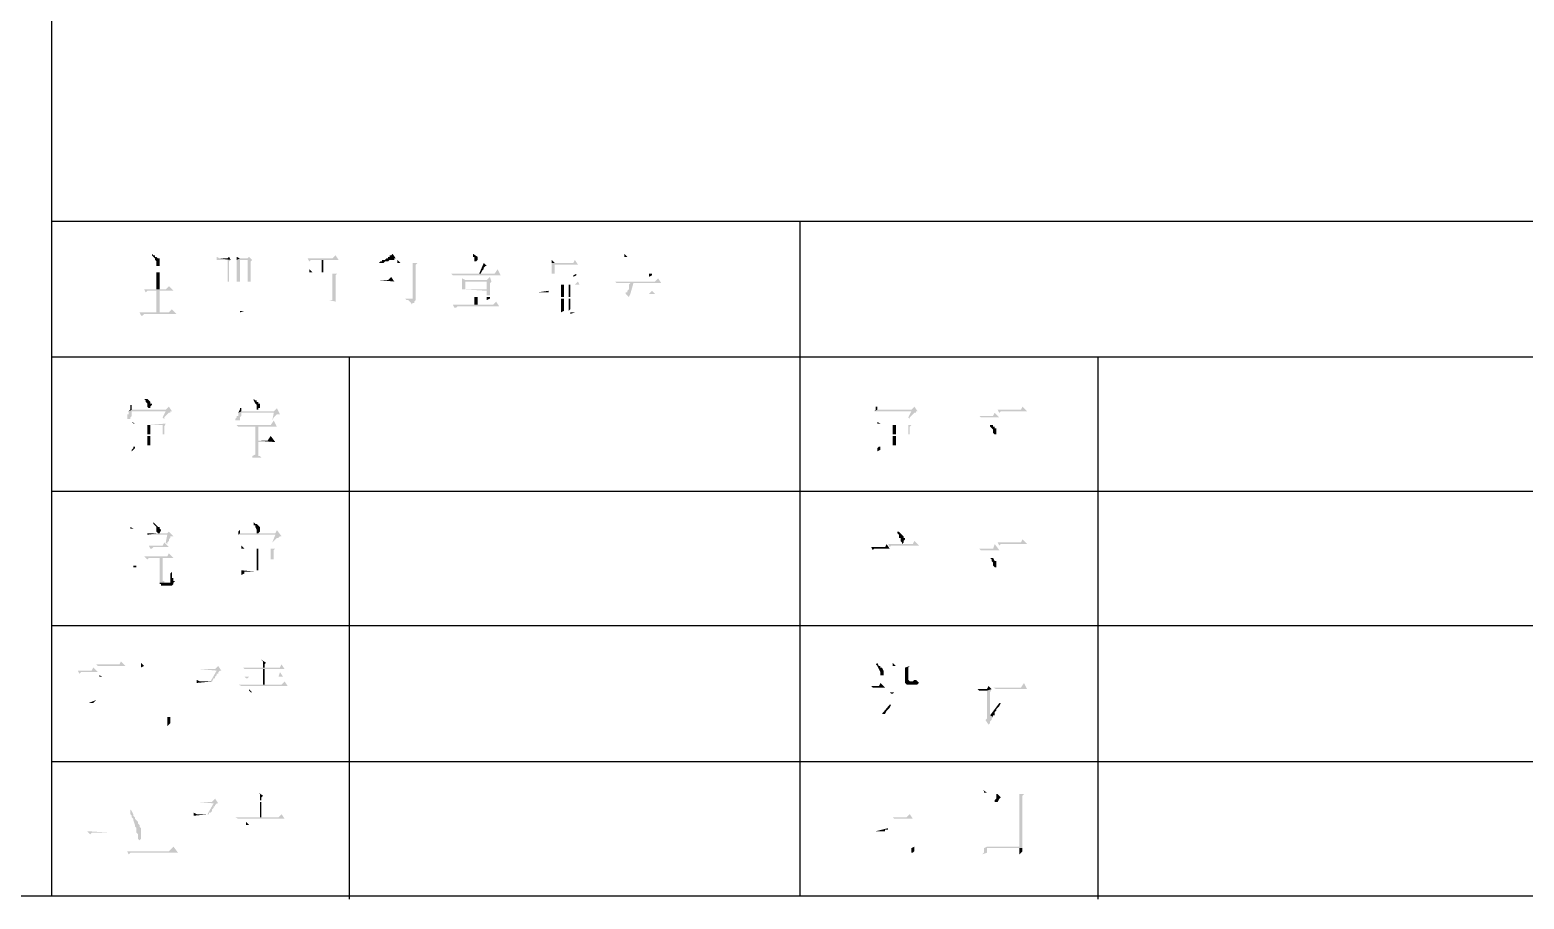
# Model space of a CAD drawing. Header units: millimetres. Extents: x -282 to 814, y -766 to 620.
# Drawn here: x 458.5 to 632.7, y -765.9 to -664.6 of the extents above; entities that cross this region are included whole.
import ezdxf

# ---------------------------------------------------------------- set-up
doc = ezdxf.new("R2010")
doc.units = ezdxf.units.MM
doc.layers.add('1', color=7, linetype='Continuous')

msp = doc.modelspace()

# ---------------------------------------------------------------- hatches: boundary and pattern name
h = msp.add_hatch(color=0)
h.dxf.hatch_style = 2
h.paths.add_polyline_path([(472.68, -690.698268), (472.68, -690.878268), (472.86, -691.058268), (473.04, -691.238268), (473.04, -691.418268), (473.22, -691.598268), (473.22, -691.778268), (473.22, -691.958268), (473.22, -692.138268), (473.4, -692.138268), (473.58, -692.138268), (473.58, -691.958268), (473.58, -691.598268), (473.58, -691.418268), (473.58, -691.238268), (473.4, -691.238268), (473.22, -691.058268), (473.04, -691.058268), (473.04, -690.878268), (472.86, -690.878268)])
h = msp.add_hatch(color=0)
h.dxf.hatch_style = 2
h.paths.add_polyline_path([(480.24, -691.058268), (480.24, -691.418268), (481.5, -691.418268), (481.5, -693.938268), (481.68, -693.938268), (481.68, -691.598268), (481.86, -691.418268), (480.6, -691.238268)])
h = msp.add_hatch(color=0)
h.dxf.hatch_style = 2
h.paths.add_polyline_path([(481.68, -691.058268), (481.5, -691.238268), (480.6, -691.238268), (481.86, -691.418268)])
h = msp.add_hatch(color=0)
h.dxf.hatch_style = 2
h.paths.add_polyline_path([(482.58, -691.058268), (482.58, -691.418268), (482.94, -691.238268)])
h = msp.add_hatch(color=0)
h.dxf.hatch_style = 2
h.paths.add_polyline_path([(484.02, -691.058268), (483.84, -691.238268), (482.94, -691.238268), (482.58, -691.418268), (482.58, -693.938268), (482.94, -693.938268), (482.94, -691.418268), (484.38, -691.418268)])
h = msp.add_hatch(color=0)
h.dxf.hatch_style = 2
h.paths.add_polyline_path([(484.38, -691.418268), (483.84, -691.418268), (483.84, -693.938268), (484.2, -693.938268), (484.2, -691.598268)])
h = msp.add_hatch(color=0)
h.dxf.hatch_style = 2
h.paths.add_polyline_path([(494.1, -690.878268), (493.74, -691.238268), (490.86, -691.238268), (491.04, -691.598268), (491.22, -691.418268), (491.4, -691.418268), (494.46, -691.418268)])
h = msp.add_hatch(color=0)
h.dxf.hatch_style = 2
h.paths.add_polyline_path([(492.66, -691.418268), (492.48, -691.418268), (492.48, -692.858268), (491.4, -692.858268), (492.66, -692.858268)])
h = msp.add_hatch(color=0)
h.dxf.hatch_style = 2
h.paths.add_polyline_path([(500.76, -690.698268), (500.58, -690.878268), (500.4, -690.878268), (500.4, -691.058268), (500.22, -691.058268), (500.22, -691.238268), (500.04, -691.238268), (499.86, -691.418268), (499.68, -691.418268), (499.5, -691.418268), (499.5, -691.598268), (499.32, -691.598268), (499.14, -691.778268), (499.68, -691.778268), (499.86, -691.598268), (500.04, -691.598268), (500.22, -691.598268), (500.4, -691.418268), (500.58, -691.418268), (500.76, -691.418268), (500.94, -691.418268), (500.94, -691.238268), (501.12, -691.238268)])
h = msp.add_hatch(color=0)
h.dxf.hatch_style = 2
h.paths.add_polyline_path([(501.3, -691.418268), (501.3, -691.778268), (501.66, -691.778268)])
h = msp.add_hatch(color=0)
h.dxf.hatch_style = 2
h.paths.add_polyline_path([(510.12, -690.518268), (510.12, -690.698268), (510.12, -690.878268), (510.12, -691.058268), (510.3, -691.058268), (510.3, -691.238268), (510.3, -691.598268), (510.48, -691.598268), (510.66, -691.418268), (510.66, -691.058268), (510.12, -690.698268)])
h = msp.add_hatch(color=0)
h.dxf.hatch_style = 2
h.paths.add_polyline_path([(519.3, -691.418268), (519.3, -691.778268), (519.66, -691.778268)])
h = msp.add_hatch(color=0)
h.dxf.hatch_style = 2
h.paths.add_polyline_path([(522, -691.418268), (521.82, -691.778268), (519.3, -691.778268), (519.3, -691.958268), (519.3, -692.138268), (519.3, -693.038268), (519.66, -693.038268), (519.66, -691.958268), (522.36, -691.958268)])
h = msp.add_hatch(color=0)
h.dxf.hatch_style = 2
h.paths.add_polyline_path([(527.76, -690.698268), (527.76, -691.058268), (528.12, -691.058268)])
h = msp.add_hatch(color=0)
h.dxf.hatch_style = 2
h.paths.add_polyline_path([(473.58, -694.838268), (473.58, -692.858268), (473.22, -692.858268), (473.22, -694.838268)])
h = msp.add_hatch(color=0)
h.dxf.hatch_style = 2
h.paths.add_polyline_path([(491.04, -692.498268), (491.04, -692.858268), (492.66, -692.858268), (491.4, -692.858268)])
h = msp.add_hatch(color=0)
h.dxf.hatch_style = 2
h.paths.add_polyline_path([(494.28, -693.038268), (493.74, -693.038268), (493.74, -695.918268), (493.74, -696.098268), (493.38, -696.098268), (494.1, -696.278268), (494.1, -693.218268)])
h = msp.add_hatch(color=0)
h.dxf.hatch_style = 2
h.paths.add_polyline_path([(500.58, -693.398268), (500.22, -693.758268), (499.14, -693.758268), (500.94, -693.938268)])
h = msp.add_hatch(color=0)
h.dxf.hatch_style = 2
h.paths.add_polyline_path([(503.64, -691.778268), (503.1, -691.778268), (503.1, -695.738268), (503.1, -695.918268), (502.92, -695.918268), (502.2, -695.918268), (502.38, -696.098268), (502.56, -696.098268), (502.74, -696.278268), (502.92, -696.458268), (502.92, -696.638268), (503.1, -696.458268), (503.28, -696.458268), (503.28, -696.278268), (503.46, -696.098268), (503.46, -691.958268)])
h = msp.add_hatch(color=0)
h.dxf.hatch_style = 2
h.paths.add_polyline_path([(513, -692.498268), (512.64, -693.038268), (507.6, -693.038268), (507.78, -693.218268), (507.96, -693.218268), (513.36, -693.218268)])
h = msp.add_hatch(color=0)
h.dxf.hatch_style = 2
h.paths.add_polyline_path([(512.1, -693.398268), (511.74, -693.758268), (509.22, -693.758268), (512.28, -693.938268)])
h = msp.add_hatch(color=0)
h.dxf.hatch_style = 2
h.paths.add_polyline_path([(511.38, -691.778268), (510.84, -693.038268), (511.02, -693.038268), (511.2, -692.678268), (511.38, -692.498268), (511.38, -692.318268), (511.56, -692.138268), (511.74, -692.138268)])
h = msp.add_hatch(color=0)
h.dxf.hatch_style = 2
h.paths.add_polyline_path([(522.18, -693.038268), (521.82, -693.218268), (521.82, -693.398268), (522.18, -693.218268)])
h = msp.add_hatch(color=0)
h.dxf.hatch_style = 2
h.paths.add_polyline_path([(531, -693.038268), (530.64, -693.038268), (530.64, -693.398268), (531, -693.218268)])
h = msp.add_hatch(color=0)
h.dxf.hatch_style = 2
h.paths.add_polyline_path([(474.66, -694.478268), (474.3, -694.838268), (471.78, -694.838268), (471.96, -695.198268), (472.14, -695.018268), (472.32, -695.018268), (475.2, -695.018268)])
h = msp.add_hatch(color=0)
h.dxf.hatch_style = 2
h.paths.add_polyline_path([(473.58, -697.538268), (473.58, -695.018268), (473.22, -695.018268), (473.22, -697.538268)])
h = msp.add_hatch(color=0)
h.dxf.hatch_style = 2
h.paths.add_polyline_path([(508.86, -693.578268), (508.86, -693.938268), (511.74, -693.938268), (511.74, -694.838268), (509.22, -694.838268), (512.1, -694.838268), (512.1, -694.118268), (512.28, -693.938268), (509.22, -693.758268)])
h = msp.add_hatch(color=0)
h.dxf.hatch_style = 2
h.paths.add_polyline_path([(508.86, -693.938268), (508.86, -694.838268), (511.74, -695.018268), (511.74, -695.558268), (509.22, -695.558268), (512.1, -695.558268), (512.1, -694.838268), (509.22, -694.838268), (509.22, -693.938268), (511.74, -693.938268)])
h = msp.add_hatch(color=0)
h.dxf.hatch_style = 2
h.paths.add_polyline_path([(518.94, -695.018268), (517.68, -695.198268), (518.76, -695.198268), (518.94, -695.198268)])
h = msp.add_hatch(color=0)
h.dxf.hatch_style = 2
h.paths.add_polyline_path([(522.36, -693.938268), (522, -694.298268), (520.02, -694.298268), (522.54, -694.298268)])
h = msp.add_hatch(color=0)
h.dxf.hatch_style = 2
h.paths.add_polyline_path([(520.38, -694.298268), (520.38, -695.738268), (520.02, -695.738268), (520.74, -695.738268), (520.74, -694.298268), (521.28, -694.298268)])
h = msp.add_hatch(color=0)
h.dxf.hatch_style = 2
h.paths.add_polyline_path([(521.28, -694.298268), (521.28, -695.738268), (521.46, -695.738268), (521.46, -694.298268), (522.18, -694.298268)])
h = msp.add_hatch(color=0)
h.dxf.hatch_style = 2
h.paths.add_polyline_path([(531.72, -693.578268), (531.36, -693.938268), (526.68, -693.938268), (526.86, -694.118268), (527.04, -694.118268), (532.08, -694.118268)])
h = msp.add_hatch(color=0)
h.dxf.hatch_style = 2
h.paths.add_polyline_path([(528.84, -694.118268), (528.48, -694.118268), (528.3, -694.298268), (528.3, -694.478268), (528.3, -694.658268), (528.3, -694.838268), (528.12, -695.018268), (528.12, -695.198268), (527.94, -695.198268), (527.94, -695.378268), (528.3, -695.738268), (528.48, -695.378268), (531.36, -695.378268), (528.48, -695.378268)])
h = msp.add_hatch(color=0)
h.dxf.hatch_style = 2
h.paths.add_polyline_path([(531, -695.018268), (530.64, -695.378268), (528.48, -695.378268), (531.36, -695.378268)])
h = msp.add_hatch(color=0)
h.dxf.hatch_style = 2
h.paths.add_polyline_path([(502.38, -695.918268), (502.2, -695.918268), (502.92, -695.918268), (502.56, -695.918268)])
h = msp.add_hatch(color=0)
h.dxf.hatch_style = 2
h.paths.add_polyline_path([(512.82, -696.278268), (512.46, -696.638268), (507.78, -696.638268), (507.96, -696.998268), (508.14, -696.998268), (508.32, -696.818268), (513.18, -696.818268)])
h = msp.add_hatch(color=0)
h.dxf.hatch_style = 2
h.paths.add_polyline_path([(510.3, -695.738268), (510.3, -696.638268), (510.66, -696.638268), (510.66, -695.738268), (511.74, -695.738268)])
h = msp.add_hatch(color=0)
h.dxf.hatch_style = 2
h.paths.add_polyline_path([(512.1, -695.738268), (510.3, -695.738268), (511.74, -695.738268), (511.74, -696.098268), (512.1, -695.918268)])
h = msp.add_hatch(color=0)
h.dxf.hatch_style = 2
h.paths.add_polyline_path([(520.74, -695.918268), (520.38, -695.918268), (520.38, -697.538268), (520.74, -697.358268)])
h = msp.add_hatch(color=0)
h.dxf.hatch_style = 2
h.paths.add_polyline_path([(521.28, -695.918268), (521.28, -697.358268), (521.46, -697.178268), (521.46, -695.918268), (522.18, -695.918268)])
h = msp.add_hatch(color=0)
h.dxf.hatch_style = 2
h.paths.add_polyline_path([(475.02, -697.178268), (474.66, -697.538268), (471.24, -697.538268), (471.42, -697.898268), (471.6, -697.898268), (471.78, -697.718268), (475.56, -697.718268)])
h = msp.add_hatch(color=0)
h.dxf.hatch_style = 2
h.paths.add_polyline_path([(480.78, -697.178268), (481.32, -697.178268), (481.14, -697.178268)])
h = msp.add_hatch(color=0)
h.dxf.hatch_style = 2
h.paths.add_polyline_path([(482.94, -697.358268), (482.94, -697.538268), (483.48, -697.358268)])
h = msp.add_hatch(color=0)
h.dxf.hatch_style = 2
h.paths.add_polyline_path([(521.46, -697.538268), (521.46, -697.718268), (522, -697.538268), (521.82, -697.538268), (521.64, -697.538268)])
h = msp.add_hatch(color=0)
h.dxf.hatch_style = 2
h.paths.add_polyline_path([(469.98, -709.058268), (469.98, -709.238268), (469.98, -709.418268), (469.8, -709.418268), (469.8, -709.598268), (469.8, -709.778268), (469.8, -709.958268), (470.16, -709.958268), (470.16, -709.778268), (470.34, -709.598268), (470.34, -709.418268), (470.34, -709.238268), (470.34, -709.058268), (474.3, -709.058268)])
h = msp.add_hatch(color=0)
h.dxf.hatch_style = 2
h.paths.add_polyline_path([(470.34, -708.338268), (470.16, -708.338268), (470.16, -708.698268), (470.16, -708.878268), (469.98, -709.058268), (470.34, -708.878268)])
h = msp.add_hatch(color=0)
h.dxf.hatch_style = 2
h.paths.add_polyline_path([(474.66, -708.518268), (474.3, -708.878268), (470.34, -708.878268), (469.98, -709.058268), (474.3, -709.058268), (473.94, -709.778268), (474.12, -709.958268), (474.12, -709.778268), (474.66, -709.238268), (474.84, -709.238268), (474.84, -709.058268), (475.02, -709.058268)])
h = msp.add_hatch(color=0)
h.dxf.hatch_style = 2
h.paths.add_polyline_path([(471.96, -707.618268), (471.78, -707.618268), (471.96, -707.798268), (471.96, -707.978268), (472.14, -708.158268), (472.14, -708.338268), (472.14, -708.518268), (472.32, -708.698268), (472.5, -708.698268), (472.5, -708.518268), (472.68, -708.338268), (472.68, -708.158268), (472.5, -708.158268), (472.5, -707.978268), (472.32, -707.798268), (472.14, -707.618268)])
h = msp.add_hatch(color=0)
h.dxf.hatch_style = 2
h.paths.add_polyline_path([(487.26, -708.698268), (486.9, -709.058268), (483.12, -709.058268), (482.76, -709.238268), (486.9, -709.238268), (486.72, -710.138268), (486.9, -709.778268), (487.26, -709.418268), (487.44, -709.418268), (487.62, -709.418268)])
h = msp.add_hatch(color=0)
h.dxf.hatch_style = 2
h.paths.add_polyline_path([(483.12, -708.698268), (482.94, -708.698268), (482.94, -708.878268), (482.76, -709.238268), (483.12, -709.058268)])
h = msp.add_hatch(color=0)
h.dxf.hatch_style = 2
h.paths.add_polyline_path([(484.56, -707.618268), (484.56, -707.798268), (484.74, -708.158268), (484.92, -708.338268), (484.92, -708.518268), (484.92, -708.698268), (484.92, -708.878268), (485.1, -708.878268), (485.1, -708.698268), (485.28, -708.698268), (485.28, -708.518268), (485.28, -708.338268), (485.28, -708.158268), (485.1, -708.158268), (485.1, -707.978268), (484.92, -707.978268), (484.92, -707.798268), (484.74, -707.798268)])
h = msp.add_hatch(color=0)
h.dxf.hatch_style = 2
h.paths.add_polyline_path([(561.6, -708.518268), (561.24, -708.878268), (557.28, -708.878268), (556.92, -709.058268), (561.24, -709.058268), (560.88, -709.778268), (561.06, -709.958268), (561.06, -709.778268), (561.24, -709.598268), (561.6, -709.238268), (561.78, -709.238268), (561.78, -709.058268), (561.96, -709.058268)])
h = msp.add_hatch(color=0)
h.dxf.hatch_style = 2
h.paths.add_polyline_path([(557.28, -708.518268), (557.1, -708.518268), (557.1, -708.698268), (557.1, -708.878268), (556.92, -709.058268), (557.28, -708.878268)])
h = msp.add_hatch(color=0)
h.dxf.hatch_style = 2
h.paths.add_polyline_path([(574.2, -708.518268), (574.02, -708.878268), (571.32, -708.878268), (571.5, -709.238268), (571.68, -709.058268), (574.74, -709.058268)])
h = msp.add_hatch(color=0)
h.dxf.hatch_style = 2
h.paths.add_polyline_path([(470.34, -710.318268), (470.52, -710.318268), (470.52, -710.498268), (470.7, -710.498268)])
h = msp.add_hatch(color=0)
h.dxf.hatch_style = 2
h.paths.add_polyline_path([(474.3, -710.498268), (472.14, -710.678268), (473.94, -710.678268), (473.94, -711.758268), (470.7, -711.758268), (474.12, -711.758268), (474.12, -710.858268)])
h = msp.add_hatch(color=0)
h.dxf.hatch_style = 2
h.paths.add_polyline_path([(472.14, -710.678268), (472.14, -711.758268), (472.5, -711.758268), (472.5, -710.678268), (473.94, -710.678268)])
h = msp.add_hatch(color=0)
h.dxf.hatch_style = 2
h.paths.add_polyline_path([(482.76, -709.238268), (482.76, -709.418268), (482.76, -709.598268), (482.58, -709.598268), (482.58, -709.778268), (482.4, -709.958268), (482.4, -710.138268), (482.58, -710.138268), (482.76, -710.138268), (482.94, -710.138268), (482.94, -709.958268), (482.94, -709.778268), (483.12, -709.598268), (483.12, -709.238268), (486.9, -709.238268)])
h = msp.add_hatch(color=0)
h.dxf.hatch_style = 2
h.paths.add_polyline_path([(486.9, -710.138268), (486.54, -710.678268), (482.58, -710.678268), (482.76, -710.858268), (482.94, -710.858268), (483.12, -710.858268), (487.26, -710.858268)])
h = msp.add_hatch(color=0)
h.dxf.hatch_style = 2
h.paths.add_polyline_path([(485.1, -710.858268), (484.74, -710.858268), (484.74, -714.098268), (484.38, -714.278268), (484.38, -714.458268), (484.56, -714.458268), (486.18, -714.458268), (485.82, -714.458268), (485.46, -714.458268), (485.28, -714.278268), (485.1, -714.278268), (485.1, -712.658268), (487.08, -712.658268), (485.1, -712.478268)])
h = msp.add_hatch(color=0)
h.dxf.hatch_style = 2
h.paths.add_polyline_path([(557.28, -710.318268), (557.28, -710.498268), (557.64, -710.498268)])
h = msp.add_hatch(color=0)
h.dxf.hatch_style = 2
h.paths.add_polyline_path([(561.24, -710.678268), (559.08, -710.678268), (560.88, -710.678268), (560.88, -711.758268), (557.64, -711.758268), (561.06, -711.758268), (561.06, -710.858268)])
h = msp.add_hatch(color=0)
h.dxf.hatch_style = 2
h.paths.add_polyline_path([(559.08, -710.678268), (559.08, -711.758268), (559.44, -711.758268), (559.44, -710.678268), (560.88, -710.678268)])
h = msp.add_hatch(color=0)
h.dxf.hatch_style = 2
h.paths.add_polyline_path([(570.96, -709.238268), (570.78, -709.598268), (569.16, -709.598268), (569.34, -709.778268), (569.52, -709.778268), (571.5, -709.778268)])
h = msp.add_hatch(color=0)
h.dxf.hatch_style = 2
h.paths.add_polyline_path([(570.6, -710.678268), (570.42, -710.678268), (570.42, -710.858268), (570.6, -711.038268), (570.78, -711.218268), (570.78, -711.398268), (570.78, -711.578268), (570.96, -711.758268), (571.14, -711.758268), (571.14, -711.578268), (571.14, -711.218268), (571.14, -711.038268), (570.96, -711.038268), (570.96, -710.858268), (570.78, -710.858268), (570.78, -710.678268)])
h = msp.add_hatch(color=0)
h.dxf.hatch_style = 2
h.paths.add_polyline_path([(472.14, -711.938268), (472.14, -713.018268), (472.5, -713.018268), (472.5, -711.938268), (473.94, -711.938268)])
h = msp.add_hatch(color=0)
h.dxf.hatch_style = 2
h.paths.add_polyline_path([(486.54, -711.938268), (486.18, -712.478268), (485.1, -712.478268), (487.08, -712.658268)])
h = msp.add_hatch(color=0)
h.dxf.hatch_style = 2
h.paths.add_polyline_path([(559.08, -711.938268), (559.08, -713.018268), (559.44, -713.018268), (559.44, -711.938268), (560.88, -711.938268)])
h = msp.add_hatch(color=0)
h.dxf.hatch_style = 2
h.paths.add_polyline_path([(470.52, -713.198268), (470.52, -713.378268), (470.34, -713.558268), (470.34, -713.738268), (470.7, -713.378268), (470.7, -713.198268), (472.14, -713.198268)])
h = msp.add_hatch(color=0)
h.dxf.hatch_style = 2
h.paths.add_polyline_path([(557.46, -713.198268), (557.28, -713.378268), (557.28, -713.738268), (557.64, -713.558268), (557.64, -713.198268), (559.08, -713.198268)])
h = msp.add_hatch(color=0)
h.dxf.hatch_style = 2
h.paths.add_polyline_path([(470.16, -722.558268), (470.16, -722.738268), (470.52, -722.738268)])
h = msp.add_hatch(color=0)
h.dxf.hatch_style = 2
h.paths.add_polyline_path([(472.86, -722.018268), (472.86, -722.198268), (473.04, -722.378268), (473.22, -722.558268), (473.22, -722.738268), (473.22, -722.918268), (473.22, -723.098268), (473.4, -723.278268), (472.14, -723.278268), (473.4, -723.278268), (473.58, -723.278268), (473.76, -722.918268), (473.58, -722.738268), (473.58, -722.558268), (473.4, -722.558268), (473.22, -722.378268), (473.04, -722.198268)])
h = msp.add_hatch(color=0)
h.dxf.hatch_style = 2
h.paths.add_polyline_path([(474.66, -723.098268), (474.48, -723.278268), (473.4, -723.278268), (472.14, -723.458268), (474.48, -723.458268), (474.3, -724.358268), (474.48, -724.538268), (474.48, -724.358268), (474.66, -724.178268), (474.66, -723.998268), (474.84, -723.818268), (474.84, -723.638268), (475.2, -723.638268)])
h = msp.add_hatch(color=0)
h.dxf.hatch_style = 2
h.paths.add_polyline_path([(472.14, -723.098268), (472.14, -723.458268), (473.4, -723.278268), (472.14, -723.278268)])
h = msp.add_hatch(color=0)
h.dxf.hatch_style = 2
h.paths.add_polyline_path([(487.26, -722.918268), (487.08, -723.278268), (482.94, -723.278268), (482.76, -723.458268), (487.08, -723.458268), (486.72, -724.358268), (486.9, -724.178268), (487.26, -723.818268), (487.44, -723.818268), (487.62, -723.638268), (487.8, -723.638268)])
h = msp.add_hatch(color=0)
h.dxf.hatch_style = 2
h.paths.add_polyline_path([(482.94, -722.918268), (482.76, -723.098268), (482.76, -723.278268), (482.76, -723.458268), (482.94, -723.278268)])
h = msp.add_hatch(color=0)
h.dxf.hatch_style = 2
h.paths.add_polyline_path([(484.56, -722.018268), (484.56, -722.198268), (484.56, -722.378268), (484.74, -722.378268), (484.74, -722.558268), (484.92, -722.918268), (484.92, -723.098268), (484.92, -723.278268), (485.1, -723.278268), (485.28, -723.098268), (485.28, -722.918268), (485.28, -722.738268), (485.28, -722.558268), (485.1, -722.378268), (484.92, -722.198268), (484.74, -722.198268)])
h = msp.add_hatch(color=0)
h.dxf.hatch_style = 2
h.paths.add_polyline_path([(559.62, -723.098268), (559.62, -723.278268), (559.8, -723.458268), (559.8, -723.638268), (559.8, -723.818268), (559.98, -723.818268), (559.98, -723.998268), (559.98, -724.178268), (560.16, -724.358268), (560.16, -724.538268), (560.34, -724.358268), (560.34, -724.178268), (560.52, -723.998268), (560.52, -723.818268), (560.34, -723.818268), (560.34, -723.638268), (560.16, -723.458268), (559.98, -723.278268), (559.8, -723.098268)])
h = msp.add_hatch(color=0)
h.dxf.hatch_style = 2
h.paths.add_polyline_path([(474.12, -724.358268), (473.94, -724.718268), (472.32, -724.718268), (472.5, -725.078268), (472.68, -725.078268), (472.86, -724.898268), (474.66, -724.898268)])
h = msp.add_hatch(color=0)
h.dxf.hatch_style = 2
h.paths.add_polyline_path([(483.12, -724.718268), (483.12, -725.078268), (483.48, -725.078268)])
h = msp.add_hatch(color=0)
h.dxf.hatch_style = 2
h.paths.add_polyline_path([(558.36, -724.538268), (558.18, -724.898268), (556.56, -724.898268), (556.74, -725.258268), (556.92, -725.078268), (558.72, -725.078268)])
h = msp.add_hatch(color=0)
h.dxf.hatch_style = 2
h.paths.add_polyline_path([(561.6, -724.178268), (561.42, -724.538268), (558.54, -724.538268), (558.72, -724.898268), (558.9, -724.718268), (562.14, -724.718268)])
h = msp.add_hatch(color=0)
h.dxf.hatch_style = 2
h.paths.add_polyline_path([(570.96, -724.538268), (570.78, -725.078268), (569.16, -725.078268), (569.34, -725.258268), (569.52, -725.258268), (571.5, -725.258268)])
h = msp.add_hatch(color=0)
h.dxf.hatch_style = 2
h.paths.add_polyline_path([(574.2, -723.998268), (574.02, -724.358268), (571.32, -724.358268), (571.5, -724.718268), (571.68, -724.538268), (574.74, -724.538268)])
h = msp.add_hatch(color=0)
h.dxf.hatch_style = 2
h.paths.add_polyline_path([(474.66, -725.618268), (474.48, -725.978268), (471.78, -725.978268), (472.14, -726.338268), (472.32, -726.158268), (475.2, -726.158268)])
h = msp.add_hatch(color=0)
h.dxf.hatch_style = 2
h.paths.add_polyline_path([(473.94, -726.158268), (473.58, -726.158268), (473.58, -728.858268), (473.58, -729.038268), (474.3, -729.038268), (474.12, -729.038268), (474.12, -728.858268), (473.94, -728.858268), (473.94, -728.678268)])
h = msp.add_hatch(color=0)
h.dxf.hatch_style = 2
h.paths.add_polyline_path([(487.08, -725.078268), (484.92, -725.078268), (486.54, -725.078268), (486.54, -726.338268), (483.48, -726.338268), (486.9, -726.338268), (486.9, -725.258268)])
h = msp.add_hatch(color=0)
h.dxf.hatch_style = 2
h.paths.add_polyline_path([(484.92, -725.078268), (484.92, -726.338268), (485.1, -726.338268), (485.1, -725.078268), (486.54, -725.078268)])
h = msp.add_hatch(color=0)
h.dxf.hatch_style = 2
h.paths.add_polyline_path([(484.92, -726.338268), (484.92, -727.598268), (485.1, -727.598268), (485.1, -726.338268), (486.54, -726.338268)])
h = msp.add_hatch(color=0)
h.dxf.hatch_style = 2
h.paths.add_polyline_path([(570.6, -726.158268), (570.42, -726.158268), (570.6, -726.338268), (570.6, -726.518268), (570.78, -726.698268), (570.78, -726.878268), (570.78, -727.058268), (570.96, -727.238268), (571.14, -727.238268), (571.14, -727.058268), (571.14, -726.698268), (571.14, -726.518268), (570.96, -726.518268), (570.78, -726.158268)])
h = msp.add_hatch(color=0)
h.dxf.hatch_style = 2
h.paths.add_polyline_path([(470.52, -727.058268), (470.52, -727.238268), (471.06, -727.238268), (470.88, -727.238268), (470.88, -727.058268), (470.7, -727.058268)])
h = msp.add_hatch(color=0)
h.dxf.hatch_style = 2
h.paths.add_polyline_path([(475.02, -727.598268), (475.02, -727.778268), (474.84, -727.958268), (474.84, -728.678268), (474.84, -728.858268), (474.84, -729.038268), (473.58, -729.038268), (473.58, -729.218268), (473.76, -729.218268), (473.76, -729.398268), (473.94, -729.398268), (474.84, -729.398268), (475.02, -729.398268), (475.2, -729.218268), (475.2, -729.038268), (475.38, -728.858268), (475.2, -728.858268), (475.2, -728.678268), (475.2, -728.498268), (475.02, -728.498268)])
h = msp.add_hatch(color=0)
h.dxf.hatch_style = 2
h.paths.add_polyline_path([(483.12, -727.598268), (483.12, -728.138268), (483.48, -727.958268), (483.48, -727.778268), (484.92, -727.778268)])
h = msp.add_hatch(color=0)
h.dxf.hatch_style = 2
h.paths.add_polyline_path([(469.08, -738.218268), (468.9, -738.578268), (466.2, -738.578268), (466.38, -738.758268), (466.56, -738.758268), (466.74, -738.758268), (469.62, -738.758268)])
h = msp.add_hatch(color=0)
h.dxf.hatch_style = 2
h.paths.add_polyline_path([(471.42, -738.398268), (471.42, -738.938268), (471.78, -738.758268)])
h = msp.add_hatch(color=0)
h.dxf.hatch_style = 2
h.paths.add_polyline_path([(480.42, -738.758268), (480.06, -739.118268), (478.8, -739.118268), (478.26, -739.118268), (480.24, -739.298268), (479.52, -740.558268), (478.26, -740.558268), (479.7, -740.558268), (479.88, -740.198268), (480.06, -740.198268), (480.06, -740.018268), (480.24, -739.838268), (480.24, -739.658268), (480.42, -739.658268), (480.42, -739.478268), (480.6, -739.298268), (480.78, -739.298268)])
h = msp.add_hatch(color=0)
h.dxf.hatch_style = 2
h.paths.add_polyline_path([(487.8, -738.578268), (487.62, -738.938268), (483.3, -738.938268), (483.48, -739.118268), (483.66, -739.118268), (483.84, -739.118268), (488.16, -739.118268)])
h = msp.add_hatch(color=0)
h.dxf.hatch_style = 2
h.paths.add_polyline_path([(485.46, -738.038268), (485.64, -738.218268), (485.64, -738.938268), (485.82, -738.938268), (485.82, -738.578268), (486, -738.398268)])
h = msp.add_hatch(color=0)
h.dxf.hatch_style = 2
h.paths.add_polyline_path([(557.28, -738.398268), (557.1, -738.578268), (557.28, -738.758268), (557.46, -739.118268), (557.64, -739.478268), (557.64, -739.658268), (557.64, -739.838268), (557.82, -739.838268), (558, -739.838268), (558, -739.658268), (558, -739.298268), (557.82, -738.938268), (557.64, -738.938268), (557.64, -738.758268), (557.46, -738.758268)])
h = msp.add_hatch(color=0)
h.dxf.hatch_style = 2
h.paths.add_polyline_path([(559.08, -738.398268), (559.08, -738.758268), (559.44, -738.758268)])
h = msp.add_hatch(color=0)
h.dxf.hatch_style = 2
h.paths.add_polyline_path([(561.06, -738.758268), (560.52, -738.938268), (560.52, -740.738268), (560.7, -740.918268), (560.88, -740.918268), (561.78, -740.918268), (561.96, -740.918268), (562.14, -740.738268), (561.96, -740.558268), (561.06, -740.558268), (560.88, -740.378268), (560.88, -738.938268)])
h = msp.add_hatch(color=0)
h.dxf.hatch_style = 2
h.paths.add_polyline_path([(465.84, -738.938268), (465.66, -739.298268), (464.04, -739.298268), (464.22, -739.658268), (464.4, -739.478268), (466.38, -739.478268)])
h = msp.add_hatch(color=0)
h.dxf.hatch_style = 2
h.paths.add_polyline_path([(466.56, -739.838268), (466.56, -740.018268), (466.92, -740.018268)])
h = msp.add_hatch(color=0)
h.dxf.hatch_style = 2
h.paths.add_polyline_path([(477.9, -740.378268), (477.9, -740.738268), (479.7, -740.558268), (478.26, -740.558268)])
h = msp.add_hatch(color=0)
h.dxf.hatch_style = 2
h.paths.add_polyline_path([(487.62, -739.478268), (487.44, -740.018268), (483.48, -740.018268), (483.66, -740.198268), (483.84, -740.198268), (484.02, -740.018268), (487.98, -740.018268)])
h = msp.add_hatch(color=0)
h.dxf.hatch_style = 2
h.paths.add_polyline_path([(485.82, -740.018268), (485.82, -739.118268), (485.64, -739.118268), (485.64, -740.018268)])
h = msp.add_hatch(color=0)
h.dxf.hatch_style = 2
h.paths.add_polyline_path([(485.82, -740.918268), (485.82, -740.018268), (485.64, -740.018268), (485.64, -740.918268)])
h = msp.add_hatch(color=0)
h.dxf.hatch_style = 2
h.paths.add_polyline_path([(561.78, -740.378268), (561.6, -740.378268), (561.42, -740.558268), (561.24, -740.558268), (561.96, -740.558268)])
h = msp.add_hatch(color=0)
h.dxf.hatch_style = 2
h.paths.add_polyline_path([(488.16, -740.558268), (487.8, -740.918268), (482.76, -740.918268), (483.12, -741.098268), (483.3, -741.098268), (483.48, -741.098268), (488.52, -741.098268)])
h = msp.add_hatch(color=0)
h.dxf.hatch_style = 2
h.paths.add_polyline_path([(484.02, -741.458268), (484.02, -741.638268), (484.2, -741.818268), (484.38, -741.818268)])
h = msp.add_hatch(color=0)
h.dxf.hatch_style = 2
h.paths.add_polyline_path([(557.64, -740.738268), (557.46, -741.098268), (556.56, -741.098268), (556.74, -741.278268), (556.92, -741.278268), (557.46, -741.278268), (558.18, -741.278268)])
h = msp.add_hatch(color=0)
h.dxf.hatch_style = 2
h.paths.add_polyline_path([(558.72, -741.818268), (558.9, -741.998268), (559.08, -741.998268), (559.26, -741.818268), (560.88, -741.818268)])
h = msp.add_hatch(color=0)
h.dxf.hatch_style = 2
h.paths.add_polyline_path([(570.24, -741.098268), (570.06, -741.458268), (568.98, -741.458268), (569.16, -741.638268), (569.34, -741.638268), (569.52, -741.638268), (570.06, -741.638268), (570.6, -741.458268)])
h = msp.add_hatch(color=0)
h.dxf.hatch_style = 2
h.paths.add_polyline_path([(570.6, -741.458268), (570.06, -741.638268), (570.06, -744.698268), (570.06, -744.878268), (569.88, -745.058268), (570.24, -745.598268), (570.42, -745.418268), (570.42, -745.238268), (570.6, -745.058268), (570.6, -744.878268), (570.78, -744.698268), (570.42, -744.518268), (570.42, -741.818268)])
h = msp.add_hatch(color=0)
h.dxf.hatch_style = 2
h.paths.add_polyline_path([(574.38, -740.738268), (574.02, -741.278268), (570.78, -741.278268), (571.14, -741.458268), (571.32, -741.458268), (571.5, -741.458268), (574.74, -741.458268)])
h = msp.add_hatch(color=0)
h.dxf.hatch_style = 2
h.paths.add_polyline_path([(466.2, -742.718268), (465.3, -743.078268), (465.66, -743.078268), (465.84, -743.078268)])
h = msp.add_hatch(color=0)
h.dxf.hatch_style = 2
h.paths.add_polyline_path([(558.72, -743.258268), (557.82, -744.338268), (558.18, -744.338268), (558.36, -743.978268), (558.54, -743.798268), (558.72, -743.618268), (558.9, -743.258268)])
h = msp.add_hatch(color=0)
h.dxf.hatch_style = 2
h.paths.add_polyline_path([(571.5, -743.078268), (570.42, -744.518268), (570.78, -744.698268), (570.78, -744.518268), (570.96, -744.518268), (570.96, -744.338268), (570.96, -744.158268), (571.14, -743.978268), (571.14, -743.798268), (571.5, -743.438268), (571.68, -743.078268)])
h = msp.add_hatch(color=0)
h.dxf.hatch_style = 2
h.paths.add_polyline_path([(474.84, -744.698268), (474.48, -744.698268), (474.48, -745.778268), (474.84, -745.418268), (474.84, -745.238268), (474.84, -745.058268)])
h = msp.add_hatch(color=0)
h.dxf.hatch_style = 2
h.paths.add_polyline_path([(480.06, -754.238268), (479.7, -754.598268), (478.44, -754.598268), (477.9, -754.598268), (479.88, -754.778268), (479.16, -756.038268), (477.9, -756.038268), (479.34, -756.038268), (479.34, -755.858268), (479.52, -755.858268), (479.7, -755.678268), (479.7, -755.498268), (479.88, -755.318268), (479.88, -755.138268), (480.06, -755.138268), (480.06, -754.958268), (480.24, -754.778268), (480.42, -754.778268)])
h = msp.add_hatch(color=0)
h.dxf.hatch_style = 2
h.paths.add_polyline_path([(485.1, -753.518268), (485.28, -753.698268), (485.28, -754.418268), (485.46, -754.418268), (485.46, -754.058268), (485.64, -753.878268)])
h = msp.add_hatch(color=0)
h.dxf.hatch_style = 2
h.paths.add_polyline_path([(569.52, -753.158268), (569.7, -753.338268), (569.7, -753.518268), (570.06, -753.518268)])
h = msp.add_hatch(color=0)
h.dxf.hatch_style = 2
h.paths.add_polyline_path([(574.38, -753.698268), (573.84, -753.698268), (573.84, -759.818268), (570.06, -759.818268), (569.7, -759.998268), (569.7, -760.538268), (569.52, -760.718268), (570.06, -760.538268), (570.06, -759.998268), (573.84, -759.998268), (574.2, -759.998268), (574.2, -753.878268)])
h = msp.add_hatch(color=0)
h.dxf.hatch_style = 2
h.paths.add_polyline_path([(571.32, -753.698268), (571.14, -753.698268), (571.14, -753.878268), (571.14, -754.058268), (571.14, -754.238268), (570.96, -754.418268), (570.96, -754.598268), (571.32, -754.598268), (571.5, -754.238268), (571.68, -754.058268)])
h = msp.add_hatch(color=0)
h.dxf.hatch_style = 2
h.paths.add_polyline_path([(470.16, -755.498268), (470.16, -755.678268), (470.16, -756.038268), (470.34, -756.218268), (470.34, -756.398268), (470.52, -756.578268), (470.52, -756.758268), (470.7, -757.298268), (470.7, -757.478268), (470.88, -757.658268), (470.88, -757.838268), (470.88, -758.018268), (470.88, -758.198268), (471.06, -758.378268), (471.06, -758.558268), (471.06, -758.738268), (471.06, -758.918268), (471.24, -759.098268), (471.42, -758.918268), (471.42, -758.738268), (471.42, -758.558268), (471.42, -758.018268), (471.42, -757.838268), (471.42, -757.658268), (471.24, -757.478268), (471.24, -757.298268), (471.06, -757.118268), (471.06, -756.938268), (470.88, -756.758268), (470.7, -756.578268), (470.7, -756.398268), (470.52, -756.218268), (470.52, -756.038268), (470.34, -755.678268)])
h = msp.add_hatch(color=0)
h.dxf.hatch_style = 2
h.paths.add_polyline_path([(477.54, -755.858268), (477.54, -756.218268), (479.34, -756.038268), (477.9, -756.038268)])
h = msp.add_hatch(color=0)
h.dxf.hatch_style = 2
h.paths.add_polyline_path([(487.8, -756.038268), (487.44, -756.398268), (482.4, -756.398268), (482.76, -756.578268), (482.94, -756.578268), (483.12, -756.578268), (488.16, -756.578268)])
h = msp.add_hatch(color=0)
h.dxf.hatch_style = 2
h.paths.add_polyline_path([(485.46, -755.498268), (485.46, -754.598268), (485.28, -754.598268), (485.28, -755.498268)])
h = msp.add_hatch(color=0)
h.dxf.hatch_style = 2
h.paths.add_polyline_path([(485.46, -756.398268), (485.46, -755.498268), (485.28, -755.498268), (485.28, -756.398268)])
h = msp.add_hatch(color=0)
h.dxf.hatch_style = 2
h.paths.add_polyline_path([(561.06, -756.038268), (560.7, -756.398268), (559.08, -756.398268), (559.26, -756.578268), (559.44, -756.578268), (559.62, -756.578268), (561.42, -756.578268)])
h = msp.add_hatch(color=0)
h.dxf.hatch_style = 2
h.paths.add_polyline_path([(483.66, -756.938268), (483.66, -757.298268), (484.02, -757.298268)])
h = msp.add_hatch(color=0)
h.dxf.hatch_style = 2
h.paths.add_polyline_path([(558.54, -757.658268), (557.1, -758.018268), (558.18, -758.018268), (558.18, -757.838268), (558.36, -757.838268), (558.54, -757.838268)])
h = msp.add_hatch(color=0)
h.dxf.hatch_style = 2
h.paths.add_polyline_path([(465.12, -758.018268), (465.48, -758.378268), (465.66, -758.198268), (467.82, -758.198268)])
h = msp.add_hatch(color=0)
h.dxf.hatch_style = 2
h.paths.add_polyline_path([(475.2, -759.818268), (474.66, -760.358268), (469.8, -760.358268), (469.98, -760.718268), (470.16, -760.538268), (475.74, -760.538268)])
h = msp.add_hatch(color=0)
h.dxf.hatch_style = 2
h.paths.add_polyline_path([(561.6, -759.818268), (561.24, -759.998268), (561.24, -760.178268), (561.24, -760.358268), (561.24, -760.538268), (561.42, -760.538268), (561.6, -760.358268), (561.6, -759.998268)])
h = msp.add_hatch(color=0)
h.dxf.hatch_style = 2
h.paths.add_polyline_path([(574.2, -759.998268), (573.84, -759.998268), (573.84, -760.718268), (574.2, -760.358268), (574.2, -760.178268)])

# ---------------------------------------------------------------- linework, layer by layer
at = {"layer": '1', "color": 0, "lineweight": 25}
for points in [[(460.98, -651.638268), (460.98, -765.578268)], [(814.14, -686.918268), (460.98, -686.918268)], [(548.28, -765.578268), (548.28, -686.918268)], [(814.14, -702.758268), (460.98, -702.758268)], [(495.72, -765.938268), (495.72, -702.758268)], [(583.02, -765.938268), (583.02, -702.758268)], [(814.14, -718.418268), (460.98, -718.418268)], [(814.14, -734.078268), (460.98, -734.078268)], [(814.14, -749.918268), (460.98, -749.918268)], [(814.14, -765.578268), (-282.42, -765.578268)]]:
    msp.add_lwpolyline(points, dxfattribs=at)

doc.saveas('drawing.dxf')
